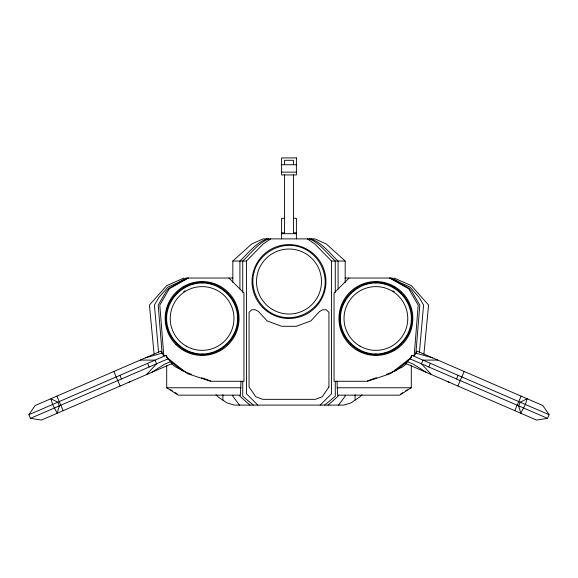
<?xml version="1.0" encoding="UTF-8"?>
<svg xmlns="http://www.w3.org/2000/svg" width="578" height="578" viewBox="0 0 578 578"><rect width="100%" height="100%" fill="white"/><g stroke="black" fill="none" stroke-linecap="round" stroke-linejoin="round"><path stroke-width="0.87" d="M413.378 355.752L414.787 355.073L417.078 351.113L542.872 405.546L549.1 414.715L547.525 418.349L536.579 420.083L405.893 363.533L411.088 357.544L412.013 355.398L413.378 355.752L414.245 355.073L418.197 305.04L408.639 288.754L389.543 278.032M240.983 381.278L240.376 395.157L178.306 395.157L166.71 387.766L166.71 365.867M419.447 352.139L423.58 305.04L418.891 297.135L410.055 287.1L400.648 282.88L392.007 278.032L345.283 278.032M423.905 354.068L428.573 305.04L411.312 285.626L394.044 278.032M165.893 318.485C165.77 299.108 182.727 282.151 202.105 282.274C221.49 282.151 238.439 299.108 238.324 318.485C238.439 337.87 221.49 354.82 202.105 354.704C182.727 354.82 165.77 337.87 165.893 318.485L166.616 318.485C166.5 337.48 183.11 354.097 202.105 353.974C221.099 354.097 237.717 337.48 237.594 318.485C237.717 299.498 221.099 282.88 202.105 282.996C183.11 282.88 166.5 299.498 166.616 318.485M339.676 318.485C339.561 299.108 356.51 282.151 375.895 282.274C395.273 282.151 412.23 299.108 412.107 318.485C412.23 337.87 395.273 354.82 375.895 354.704C356.51 354.82 339.561 337.87 339.676 318.485L340.406 318.485C340.283 337.48 356.901 354.097 375.895 353.974C394.89 354.097 411.5 337.48 411.384 318.485C411.5 299.498 394.89 282.88 375.895 282.996C356.901 282.88 340.283 299.498 340.406 318.485M192.734 353.469L192.922 352.768M211.295 284.21L211.483 283.509M366.517 353.469L366.705 352.768M385.078 284.21L385.266 283.509M410.192 358.924L411.767 355.289L549.1 414.715M428.818 366.979L430.386 363.345M456.555 378.987L458.13 375.353M457.87 386.025L464.156 371.488M514.817 410.669L521.11 396.132M183.999 349.849L184.36 349.22M219.85 287.757L220.218 287.129M357.782 349.849L358.15 349.22M393.64 287.757L394.001 287.129M28.9 414.715L35.128 405.546L160.922 351.113L163.213 355.073L164.622 355.752L165.987 355.398L166.912 357.544L172.107 363.533L41.421 420.083L30.475 418.349L28.9 414.715L166.233 355.289L167.808 358.924M338.498 405.099L345.174 396.233L345.174 395.157M146.566 374.587L156.573 363.779L155.005 360.145L140.273 360.051M324.663 405.099L335.269 396.233L335.269 381.278M328.044 405.099L338.079 396.233L338.079 395.157M257.817 405.099L246.452 393.734L246.452 261.039L263.113 244.053L270.714 238.88M176.5 344.098L177.013 343.585M227.205 293.393L227.718 292.88M349.061 278.032L334.041 293.053L334.041 381.278L367.55 381.278L390.598 373.59L411.088 357.544M350.282 344.098L350.795 343.585M400.988 293.393L401.5 292.88M320.183 405.099L331.548 393.734L331.548 261.039L314.887 244.053L307.286 238.88M362.009 394.81L359.465 397.18L351.012 402.888L343.773 405.099L234.227 405.099L226.988 402.888L218.535 397.18L215.991 394.81M232.826 282.418L232.826 261.039L251.603 244.053L263.113 238.88L314.887 238.88L326.397 244.053L345.174 261.039L345.174 282.418M406.493 363.793L402.346 367.037L394.767 370.606M128.251 382.506L130.686 381.458M400.547 394.16L402.772 392.672M405.749 390.692L407.237 389.695M411.29 365.867L411.29 387.766L399.694 395.157L337.624 395.157L337.017 381.278M151.588 372.413L164.557 364.234L170.618 361.611L182.222 370.7L191.556 374.414M170.748 336.598L171.377 336.23M232.84 300.741L233.469 300.379M344.531 336.598L345.16 336.23M406.623 300.741L407.252 300.379M187.713 278.032L168.928 288.256L166.247 291.298L158.184 305.04L162.086 353.18L145.295 357.876M188.457 278.032L169.361 288.754L159.803 305.04L163.755 355.073L164.622 355.752M370.072 379.999L367.398 380.888M266.993 238.88C255.693 242.905 248.367 253.099 239.921 261.039L239.921 289.007M268.597 238.88C257.882 243.352 250.975 253.366 242.731 261.039L242.731 292.374M183.956 278.032L166.688 285.626L149.427 305.04L154.095 354.068M30.475 418.349L168.35 358.685M370.643 379.688L376.466 377.745M386.444 374.414L395.778 370.7L407.382 361.611L413.443 364.234L426.412 372.413M167.129 327.863L167.83 327.675M236.388 309.302L237.088 309.114M340.912 327.863L341.612 327.675M410.17 309.302L410.871 309.114M437.727 360.051L422.995 360.145L421.427 363.779L431.434 374.587M281.616 164.744L296.384 164.744M281.616 172.136L296.384 172.136M284.571 218.303L281.616 218.303L281.616 238.88M293.429 218.303L296.384 218.303L296.384 238.88M281.616 232.84L284.571 232.84M293.429 232.84L296.384 232.84M281.616 233.693L296.384 233.693M232.826 261.039L246.452 261.039M331.548 261.039L345.174 261.039M232.717 278.032L185.993 278.032L177.352 282.88L167.945 287.1L159.109 297.135L154.42 305.04L158.553 352.139M237.594 318.485L238.324 318.485M411.384 318.485L412.107 318.485M163.213 355.073L163.755 355.073M414.245 355.073L414.787 355.073M166.71 387.766L240.983 387.766M337.017 387.766L411.29 387.766M447.314 381.458L449.749 382.506M210.602 380.888L207.928 379.999M432.705 357.876L415.914 353.18L419.816 305.04L411.753 291.298L409.072 288.256L390.287 278.032M340.912 309.114L341.612 309.302M410.17 327.675L410.871 327.863M167.129 309.114L167.83 309.302M236.388 327.675L237.088 327.863M201.534 377.745L207.358 379.688M409.65 358.685L547.525 418.349M311.007 238.88C322.307 242.905 329.633 253.099 338.079 261.039L338.079 289.007M309.403 238.88C320.118 243.352 327.025 253.366 335.269 261.039L335.269 292.374M183.233 370.606L175.654 367.037L171.507 363.793M344.531 300.379L345.16 300.741M406.623 336.23L407.252 336.598M170.748 300.379L171.377 300.741M232.84 336.23L233.469 336.598M170.763 389.695L172.251 390.692M175.228 392.672L177.453 394.16M166.912 357.544L187.402 373.59L210.45 381.278L243.959 381.278L243.959 293.053L228.939 278.032M350.282 292.88L350.795 293.393M400.988 343.585L401.5 344.098M176.5 292.88L177.013 293.393M227.205 343.585L227.718 344.098M253.337 405.099L242.731 396.233L242.731 381.278M249.956 405.099L239.921 396.233L239.921 395.157M239.502 405.099L232.826 396.233L232.826 395.157M357.782 287.129L358.15 287.757M393.64 349.22L394.001 349.849M183.999 287.129L184.36 287.757M219.85 349.22L220.218 349.849M147.614 363.345L149.182 366.979M119.87 375.353L121.445 378.987M113.844 371.488L120.13 386.025M56.89 396.132L63.183 410.669M366.517 283.509L366.705 284.21M385.078 352.768L385.266 353.469M192.734 283.509L192.922 284.21M211.295 352.768L211.483 353.469M375.895 282.274L375.895 282.996M375.895 353.974L375.895 354.704M355.094 394.716L355.094 400.128M293.429 164.744L293.429 160.316L284.571 160.316L284.571 164.744M293.429 174.831L293.429 233.693M284.571 174.831L284.571 233.693M222.906 394.716L222.906 400.128M202.105 282.274L202.105 282.996M202.105 353.974L202.105 354.704M392.881 290.756A32.52 32.52 0 0 1 394.304 291.68M183.696 291.68A32.52 32.52 0 0 1 185.119 290.756M254.038 272.151C248.901 290.835 260.888 311.593 279.629 316.491C298.313 321.621 319.07 309.635 323.962 290.893C329.099 272.209 317.112 251.452 298.371 246.56C279.687 241.423 258.93 253.41 254.038 272.151M59.353 405.85L57.193 413.256L52.612 404.455L50.907 398.719L57.786 402.216L59.353 405.85M527.093 398.719L525.388 404.455L520.807 413.256L518.647 405.85L520.214 402.216L527.093 398.719M328.933 386.971L322.249 396.718L315.342 399.347L262.658 399.347L255.751 396.718L249.067 386.971L249.067 312.358L251.697 309.765L255.397 309.765L258.597 311.607L267.079 320.869L281.616 326.295L296.384 326.295L310.921 320.869L319.403 311.607L322.603 309.765L326.303 309.765L328.933 312.358L328.933 386.971M296.384 157.917L281.616 157.917L281.616 174.939L296.384 174.939L296.384 157.917M357.421 350.478A36.934 36.934 0 0 0 412.829 318.485A36.934 36.934 0 0 0 357.421 286.5A36.934 36.934 0 0 0 357.421 350.478M262.874 307.662A36.949 36.949 0 0 0 324.692 291.102A36.949 36.949 0 0 0 279.434 245.845A36.949 36.949 0 0 0 262.874 307.662M272.751 309.671A32.505 32.505 0 0 0 321.505 281.522A32.505 32.505 0 0 0 272.751 253.374A32.505 32.505 0 0 0 272.751 309.671M359.957 346.085A31.869 31.869 0 0 0 407.765 318.485A31.869 31.869 0 0 0 359.957 290.886A31.869 31.869 0 0 0 359.957 346.085M175.987 344.611A36.934 36.934 0 0 0 237.789 328.051A36.934 36.934 0 0 0 192.546 282.808A36.934 36.934 0 0 0 175.987 344.611M186.174 346.085A31.869 31.869 0 0 0 233.974 318.485A31.869 31.869 0 0 0 186.174 290.886A31.869 31.869 0 0 0 186.174 346.085"/></g></svg>
